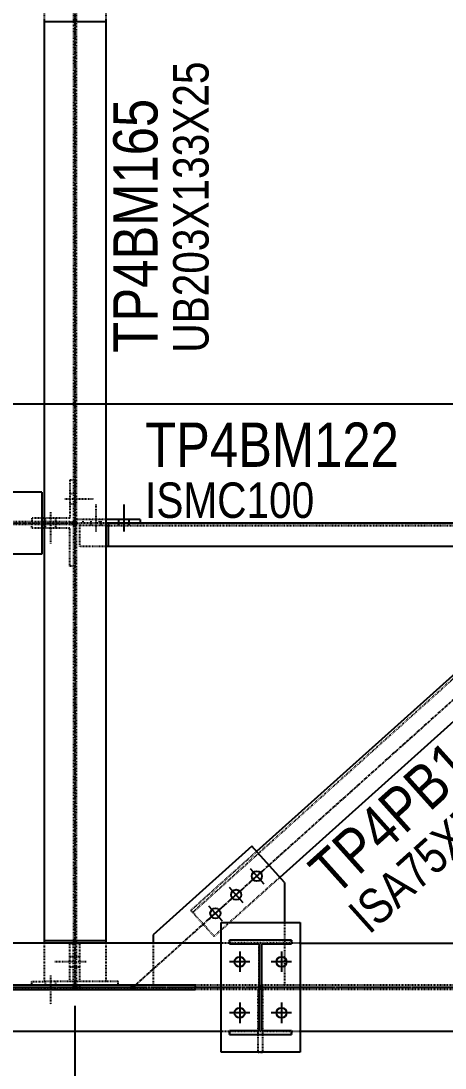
# Model space of a CAD drawing. Header units: millimetres. Extents: x 2102 to 21371, y 12217 to 26594.
# Drawn here: x 15116 to 16029, y 14147 to 16403 of the extents above; entities that cross this region are included whole.
import ezdxf

# ---------------------------------------------------------------- set-up
doc = ezdxf.new("R2010")
doc.units = ezdxf.units.MM
for name, pattern in [('CENTER', [12.7, 7.9375, -1.5875, 1.5875, -1.5875]), ('DXK_LINE_DOT2', [3.9198, 1.9599, -1.9599]), ('DXK_LINE_DOT5', [7.8785, 2.979, -0.9799, 0.9799, -0.9799, 0.9799, -0.9799])]:
    doc.linetypes.add(name, pattern=pattern)
for name, color, linetype in [('1', 7, 'Continuous'), ('2', 7, 'Continuous'), ('4', 7, 'Continuous'), ('6', 7, 'Continuous'), ('8', 7, 'Continuous')]:
    doc.layers.add(name, color=color, linetype=linetype)
doc.styles.add('Arial', font='arial.ttf', dxfattribs={"height": 0.2})
doc.styles.add('Arial Narrow', font='ARIALN.TTF', dxfattribs={"height": 0.2})

# ---------------------------------------------------------------- blocks, each defined once
blk = doc.blocks.new('GridLine-116860372-116905 - 114867')
at = {"layer": '2', "color": 7, "linetype": 'DXK_LINE_DOT5'}
blk.add_line((2535.4, 12570.8), (24512.1, 12570.8), dxfattribs=at)
blk = doc.blocks.new('Part-116860372-114923 - 114867')
at = {"layer": '1', "color": 6, "linetype": 'DXK_LINE_DOT2'}
for p, q in [((18431.8, 12689.6), (18219.3, 12689.6)), ((19818.1, 12576.7), (9958.1, 12576.7)), ((19818.1, 12565), (9958.1, 12565)), ((18431.8, 12452.1), (18219.3, 12452.1))]:
    blk.add_line(p, q, dxfattribs=at)
at = {"layer": '2', "color": 2, "linetype": 'Continuous'}
for p, q in [((18219.3, 12689.6), (14994.3, 12689.6)), ((18431.8, 12689.6), (19818.1, 12689.6)), ((18219.3, 12452.1), (14994.3, 12452.1)), ((19818.1, 12452.1), (18431.8, 12452.1))]:
    blk.add_line(p, q, dxfattribs=at)
at = {"layer": '4', "color": 4, "linetype": 'CENTER'}
blk.add_line((9575.6, 12570.8), (20200.6, 12570.8), dxfattribs=at)
blk = doc.blocks.new('Part-116860372-114927 - 114867')
at = {"layer": '4', "linetype": 'Continuous'}
blk.add_hatch(color=4, dxfattribs=at).paths.add_polyline_path([(18325.6, 12565.8, -1), (18325.6, 12575.8, -1)])
at = {"layer": '1', "color": 6, "linetype": 'DXK_LINE_DOT2'}
for p, q in [((18242.3, 12688.1), (18242.3, 12697.8)), ((18242.3, 12697.8), (18408.8, 12697.8)), ((18408.8, 12697.8), (18408.8, 12688.1)), ((18322, 12688.1), (18242.3, 12688.1)), ((18322, 12453.6), (18322, 12688.1)), ((18329.1, 12453.6), (18329.1, 12688.1)), ((18329.1, 12688.1), (18408.8, 12688.1)), ((18242.3, 12443.8), (18242.3, 12453.6)), ((18322, 12453.6), (18242.3, 12453.6)), ((18242.3, 12443.8), (18408.8, 12443.8)), ((18408.8, 12453.6), (18329.1, 12453.6)), ((18408.8, 12453.6), (18408.8, 12443.8))]:
    blk.add_line(p, q, dxfattribs=at)
at = {"layer": '2', "color": 2, "linetype": 'Continuous'}
for p, q in [((18242.3, 12697.8), (18242.3, 12697.8)), ((18408.8, 12697.8), (18242.3, 12697.8)), ((18242.3, 12697.8), (18242.3, 12688.1)), ((18408.8, 12697.8), (18408.8, 12697.8)), ((18408.8, 12688.1), (18408.8, 12697.8)), ((18242.3, 12688.1), (18242.3, 12688.1)), ((18242.3, 12688.1), (18322, 12688.1)), ((18322, 12688.1), (18322, 12688.1)), ((18322, 12688.1), (18322, 12453.6)), ((18329.1, 12688.1), (18329.1, 12688.1)), ((18329.1, 12453.6), (18329.1, 12688.1)), ((18329.1, 12688.1), (18408.8, 12688.1)), ((18408.8, 12688.1), (18408.8, 12688.1)), ((18242.3, 12453.6), (18242.3, 12453.6)), ((18322, 12453.6), (18242.3, 12453.6)), ((18242.3, 12453.6), (18242.3, 12443.8)), ((18242.3, 12443.8), (18242.3, 12443.8)), ((18242.3, 12443.8), (18408.8, 12443.8)), ((18322, 12453.6), (18322, 12453.6)), ((18329.1, 12453.6), (18329.1, 12453.6)), ((18408.8, 12453.6), (18329.1, 12453.6)), ((18408.8, 12453.6), (18408.8, 12453.6)), ((18408.8, 12443.8), (18408.8, 12453.6)), ((18408.8, 12443.8), (18408.8, 12443.8))]:
    blk.add_line(p, q, dxfattribs=at)
at = {"layer": '4', "color": 4, "linetype": 'CENTER'}
blk.add_line((18325.6, 12570.8), (18325.6, 12570.8), dxfattribs=at)
at = {"layer": '4', "color": 4, "linetype": 'Continuous'}
blk.add_circle((18325.6, 12570.8), 5, dxfattribs=at)
blk = doc.blocks.new('Part-116860372-114996 - 114867')
at = {"layer": '4', "linetype": 'Continuous'}
for points in [[(17825.6, 15315.8, -1), (17825.6, 15325.8, -1)], [(17825.6, 12565.8, -1), (17825.6, 12575.8, -1)]]:
    blk.add_hatch(color=4, dxfattribs=at).paths.add_polyline_path(points)
at = {"layer": '1', "color": 6, "linetype": 'DXK_LINE_DOT2'}
for p, q in [((17742.3, 15303.4), (17742.3, 15177.7)), ((17908.8, 15303.4), (17742.3, 15303.4)), ((17822, 15303.4), (17822, 13817.3)), ((17829.1, 15303.4), (17829.1, 15177.7)), ((17908.8, 15303.4), (17908.8, 15177.7)), ((17829.1, 15171.5), (17829.1, 12695.8)), ((17822, 13817.3), (17822, 12695.8)), ((17742.3, 12689.6), (17742.3, 12586.7)), ((17822, 12586.7), (17822, 12689.6)), ((17829.1, 12689.6), (17829.1, 12586.7)), ((17908.8, 12689.6), (17908.8, 12586.7)), ((17908.8, 12586.7), (17742.3, 12586.7))]:
    blk.add_line(p, q, dxfattribs=at)
at = {"layer": '2', "color": 2, "linetype": 'Continuous'}
for p, q in [((17742.3, 15177.7), (17742.3, 12689.6)), ((17822, 15177.7), (17822, 15171.5)), ((17829.1, 15177.7), (17829.1, 15171.5)), ((17908.8, 15177.7), (17908.8, 12689.6)), ((17908.8, 15171.5), (17742.3, 15171.5)), ((17908.8, 12695.8), (17742.3, 12695.8)), ((17822, 12695.8), (17822, 12689.6)), ((17829.1, 12695.8), (17829.1, 12689.6))]:
    blk.add_line(p, q, dxfattribs=at)
at = {"layer": '4', "color": 4, "linetype": 'CENTER'}
blk.add_line((17825.6, 15320.8), (17825.6, 12570.8), dxfattribs=at)
at = {"layer": '4', "color": 4, "linetype": 'Continuous'}
for centre in [(17825.6, 15320.8), (17825.6, 12570.8)]:
    blk.add_circle(centre, 5, dxfattribs=at)
blk = doc.blocks.new('Part-116860372-115020 - 114867')
at = {"layer": '4', "linetype": 'Continuous'}
for points in [[(16454.3, 13815.8, -1), (16454.3, 13825.8, -1)], [(17825.6, 13815.8, -1), (17825.6, 13825.8, -1)]]:
    blk.add_hatch(color=4, dxfattribs=at).paths.add_polyline_path(points)
at = {"layer": '1', "color": 6, "linetype": 'DXK_LINE_DOT2'}
for p, q in [((17356.8, 13904.1), (16919.3, 13904.1)), ((16467.9, 13824.4), (16467.9, 13817.3)), ((16537.6, 13824.4), (16467.9, 13824.4)), ((17736.1, 13824.4), (16543.8, 13824.4)), ((17812, 13824.4), (17742.3, 13824.4)), ((17812, 13824.4), (17812, 13817.3)), ((16537.6, 13817.3), (16467.9, 13817.3)), ((17736.1, 13817.3), (16543.8, 13817.3)), ((17812, 13817.3), (17742.3, 13817.3)), ((17356.8, 13737.6), (16919.3, 13737.6))]:
    blk.add_line(p, q, dxfattribs=at)
at = {"layer": '2', "color": 2, "linetype": 'Continuous'}
for p, q in [((16543.8, 13904.1), (16543.8, 13737.6)), ((16919.3, 13904.1), (16543.8, 13904.1)), ((17736.1, 13904.1), (17356.8, 13904.1)), ((17736.1, 13904.1), (17736.1, 13737.6)), ((16543.8, 13824.4), (16537.6, 13824.4)), ((17742.3, 13824.4), (17736.1, 13824.4)), ((16543.8, 13817.3), (16537.6, 13817.3)), ((17742.3, 13817.3), (17736.1, 13817.3)), ((16919.3, 13737.6), (16543.8, 13737.6)), ((17736.1, 13737.6), (17356.8, 13737.6))]:
    blk.add_line(p, q, dxfattribs=at)
at = {"layer": '4', "color": 4, "linetype": 'CENTER'}
blk.add_line((16454.3, 13820.8), (17825.6, 13820.8), dxfattribs=at)
at = {"layer": '4', "color": 4, "linetype": 'Continuous'}
for centre in [(16454.3, 13820.8), (17825.6, 13820.8)]:
    blk.add_circle(centre, 5, dxfattribs=at)
blk = doc.blocks.new('Part-116860372-115024 - 114867')
at = {"layer": '4', "linetype": 'Continuous'}
for points in [[(17825.6, 13815.8, -1), (17825.6, 13825.8, -1)], [(19200.6, 13815.8, -1), (19200.6, 13825.8, -1)]]:
    blk.add_hatch(color=4, dxfattribs=at).paths.add_polyline_path(points)
at = {"layer": '1', "color": 6, "linetype": 'DXK_LINE_DOT2'}
for p, q in [((17839.1, 13758.3), (17839.1, 13820.8)), ((17915.1, 13820.8), (17839.1, 13820.8)), ((19187, 13820.8), (19111.1, 13820.8)), ((19187, 13758.3), (19187, 13820.8)), ((17908.8, 13814.6), (17839.1, 13814.6)), ((17915.1, 13814.6), (19111.1, 13814.6)), ((19187, 13814.6), (19117.3, 13814.6)), ((17908.8, 13758.3), (17839.1, 13758.3)), ((19187, 13758.3), (19117.3, 13758.3))]:
    blk.add_line(p, q, dxfattribs=at)
at = {"layer": '2', "color": 2, "linetype": 'Continuous'}
for p, q in [((19111.1, 13820.8), (17915.1, 13820.8)), ((17915.1, 13820.8), (17915.1, 13758.3)), ((19111.1, 13820.8), (19111.1, 13758.3)), ((17908.8, 13814.6), (17915.1, 13814.6)), ((19117.3, 13814.6), (19111.1, 13814.6)), ((19117.3, 13758.3), (17908.8, 13758.3))]:
    blk.add_line(p, q, dxfattribs=at)
at = {"layer": '4', "color": 4, "linetype": 'CENTER'}
for p, q in [((17825.6, 13820.8), (17839.1, 13820.8)), ((17915.1, 13820.8), (19111.1, 13820.8)), ((19187, 13820.8), (19200.6, 13820.8))]:
    blk.add_line(p, q, dxfattribs=at)
at = {"layer": '4', "color": 4, "linetype": 'Continuous'}
for centre in [(17825.6, 13820.8), (19200.6, 13820.8)]:
    blk.add_circle(centre, 5, dxfattribs=at)
blk = doc.blocks.new('Part-116860372-115072 - 114867')
at = {"layer": '4', "linetype": 'Continuous'}
for points in [[(19200.6, 13659.6, -1), (19200.6, 13669.6, -1)], [(17981.8, 12565.8, -1), (17981.8, 12575.8, -1)]]:
    blk.add_hatch(color=4, dxfattribs=at).paths.add_polyline_path(points)
at = {"layer": '1', "color": 6, "linetype": 'DXK_LINE_DOT2'}
for p, q in [((19041, 13578.5), (18142.9, 12772.5)), ((19036, 13584), (18859.2, 13425.4)), ((19036, 13584), (19098.6, 13514.3)), ((19098.6, 13514.3), (18921.8, 13355.6)), ((18137.9, 12778.1), (18314.7, 12936.7)), ((18377.3, 12867), (18200.5, 12708.3)), ((18200.5, 12708.3), (18137.9, 12778.1))]:
    blk.add_line(p, q, dxfattribs=at)
at = {"layer": '2', "color": 2, "linetype": 'Continuous'}
for p, q in [((18859.2, 13425.4), (18314.7, 12936.7)), ((18921.8, 13355.6), (18377.3, 12867))]:
    blk.add_line(p, q, dxfattribs=at)
at = {"layer": '4', "color": 4, "linetype": 'CENTER'}
blk.add_line((17981.8, 12570.8), (19200.6, 13664.6), dxfattribs=at)
at = {"layer": '4', "color": 4, "linetype": 'Continuous'}
for centre in [(19200.6, 13664.6), (17981.8, 12570.8)]:
    blk.add_circle(centre, 5, dxfattribs=at)
blk = doc.blocks.new('Part-116860372-115235 - 114867')
at = {"layer": '1', "color": 6, "linetype": 'DXK_LINE_DOT2'}
for p, q in [((17839.1, 12689.2), (17829.1, 12689.2)), ((17839.1, 12586.7), (17839.1, 12689.2)), ((17829.1, 12586.7), (17829.1, 12576.7)), ((17941.6, 12586.7), (17908.8, 12586.7)), ((17941.6, 12576.7), (17941.6, 12586.7))]:
    blk.add_line(p, q, dxfattribs=at)
blk = doc.blocks.new('Part-116860372-115234 - 114867')
at = {"layer": '1', "color": 6, "linetype": 'DXK_LINE_DOT2'}
for p, q in [((17812, 12586.7), (17812, 12689.2)), ((17812, 12689.2), (17822, 12689.2)), ((17709.5, 12576.7), (17709.5, 12586.7)), ((17709.5, 12586.7), (17742.3, 12586.7)), ((17822, 12586.7), (17822, 12576.7))]:
    blk.add_line(p, q, dxfattribs=at)
blk = doc.blocks.new('Bolt-116860372-115236 - 114867')
at = {"layer": '1', "color": 1, "linetype": 'DXK_LINE_DOT2'}
for p, q in [((17855.4, 12639.2), (17770.4, 12639.2)), ((17822, 12653), (17812, 12653)), ((17829.1, 12653), (17822, 12653)), ((17839.1, 12653), (17829.1, 12653)), ((17822, 12625.5), (17812, 12625.5)), ((17829.1, 12625.5), (17822, 12625.5)), ((17839.1, 12625.5), (17829.1, 12625.5))]:
    blk.add_line(p, q, dxfattribs=at)
blk = doc.blocks.new('Bolt-116860372-115286 - 114867')
at = {"layer": '1', "color": 1, "linetype": 'DXK_LINE_DOT2'}
for p, q in [((17745.8, 12586.7), (17745.8, 12576.7)), ((17759.5, 12603), (17759.5, 12524.2)), ((17773.3, 12586.7), (17773.3, 12576.7)), ((17745.8, 12576.7), (17745.8, 12565)), ((17773.3, 12576.7), (17773.3, 12565))]:
    blk.add_line(p, q, dxfattribs=at)
blk = doc.blocks.new('Part-116860372-115293 - 114867')
at = {"layer": '1', "color": 6, "linetype": 'DXK_LINE_DOT2'}
for p, q in [((17709.5, 13807.3), (17709.5, 13817.3)), ((17736.1, 13807.3), (17709.5, 13807.3)), ((17736.1, 13817.3), (17742.3, 13817.3)), ((17812, 13807.3), (17742.3, 13807.3)), ((17812, 13817.3), (17822, 13817.3)), ((17812, 13704.8), (17812, 13807.3)), ((17822, 13704.8), (17812, 13704.8))]:
    blk.add_line(p, q, dxfattribs=at)
at = {"layer": '2', "color": 2, "linetype": 'Continuous'}
blk.add_line((17742.3, 13807.3), (17736.1, 13807.3), dxfattribs=at)
blk = doc.blocks.new('Part-116860372-115294 - 114867')
at = {"layer": '1', "color": 6, "linetype": 'DXK_LINE_DOT2'}
for p, q in [((17822, 13936.9), (17812, 13936.9)), ((17812, 13936.9), (17812, 13834.4)), ((17709.5, 13834.4), (17709.5, 13824.4)), ((17736.1, 13834.4), (17709.5, 13834.4)), ((17736.1, 13824.4), (17742.3, 13824.4)), ((17812, 13834.4), (17742.3, 13834.4)), ((17812, 13824.4), (17822, 13824.4))]:
    blk.add_line(p, q, dxfattribs=at)
at = {"layer": '2', "color": 2, "linetype": 'Continuous'}
blk.add_line((17742.3, 13834.4), (17736.1, 13834.4), dxfattribs=at)
blk = doc.blocks.new('Bolt-116860372-115295 - 114867')
at = {"layer": '1', "color": 1, "linetype": 'DXK_LINE_DOT2'}
for p, q in [((17759.5, 13850.6), (17759.5, 13765.6)), ((17745.8, 13834.4), (17745.8, 13824.4)), ((17745.8, 13824.4), (17745.8, 13817.3)), ((17773.3, 13834.4), (17773.3, 13824.4)), ((17773.3, 13824.4), (17773.3, 13817.3)), ((17745.8, 13817.3), (17745.8, 13807.3)), ((17773.3, 13817.3), (17773.3, 13807.3))]:
    blk.add_line(p, q, dxfattribs=at)
blk = doc.blocks.new('Bolt-116860372-115300 - 114867')
at = {"layer": '1', "color": 1, "linetype": 'DXK_LINE_DOT2'}
for p, q in [((17798.1, 13886.9), (17876.8, 13886.9)), ((17812, 13900.6), (17822, 13900.6)), ((17822, 13900.6), (17829.1, 13900.6)), ((17812, 13873.1), (17822, 13873.1)), ((17822, 13873.1), (17829.1, 13873.1))]:
    blk.add_line(p, q, dxfattribs=at)
blk = doc.blocks.new('Part-116860372-115659 - 114867')
at = {"layer": '1', "color": 6, "linetype": 'DXK_LINE_DOT2'}
for p, q in [((17908.8, 13830.8), (17829.1, 13830.8)), ((17847.9, 13820.8), (17847.9, 13830.8)), ((17891.6, 13820.8), (17891.6, 13830.8))]:
    blk.add_line(p, q, dxfattribs=at)
at = {"layer": '2', "color": 2, "linetype": 'Continuous'}
for p, q in [((18001.6, 13830.8), (17908.8, 13830.8)), ((17915.1, 13820.8), (17908.8, 13820.8)), ((18001.6, 13830.8), (18001.6, 13820.8))]:
    blk.add_line(p, q, dxfattribs=at)
blk = doc.blocks.new('Bolt-116860372-115660 - 114867')
at = {"layer": '1', "color": 1, "linetype": 'DXK_LINE_DOT2'}
for p, q in [((17882.9, 13798.3), (17882.9, 13870.8)), ((17869.1, 13820.8), (17869.1, 13830.8)), ((17869.1, 13814.6), (17869.1, 13820.8)), ((17896.6, 13820.8), (17896.6, 13830.8)), ((17896.6, 13814.6), (17896.6, 13820.8))]:
    blk.add_line(p, q, dxfattribs=at)
at = {"layer": '2', "color": 1, "linetype": 'Continuous'}
for p, q in [((17957.9, 13798.3), (17957.9, 13870.8)), ((17944.1, 13820.8), (17944.1, 13830.8)), ((17944.1, 13814.6), (17944.1, 13820.8)), ((17971.6, 13820.8), (17971.6, 13830.8)), ((17971.6, 13814.6), (17971.6, 13820.8))]:
    blk.add_line(p, q, dxfattribs=at)
blk = doc.blocks.new('Part-116860372-116142 - 114867')
at = {"layer": '1', "color": 6, "linetype": 'DXK_LINE_DOT2'}
for p, q in [((18389.8, 12745.8), (18389.8, 12576.7)), ((18036.4, 12689.6), (18036.4, 12576.7))]:
    blk.add_line(p, q, dxfattribs=at)
at = {"layer": '2', "color": 2, "linetype": 'Continuous'}
for p, q in [((18302.2, 12950.7), (18036.4, 12712.2)), ((18389.8, 12853), (18302.2, 12950.7)), ((18389.8, 12853), (18389.8, 12745.8)), ((18036.4, 12712.2), (18036.4, 12689.6))]:
    blk.add_line(p, q, dxfattribs=at)
blk = doc.blocks.new('Bolt-116860372-116143 - 114867')
at = {"layer": '2', "color": 1, "linetype": 'Continuous'}
for p, q in [((18336, 12888.7), (18295.1, 12851.9)), ((18297.1, 12890.8), (18333.9, 12849.8)), ((18280.2, 12838.6), (18239.2, 12801.8)), ((18241.3, 12840.7), (18278.1, 12799.7)), ((18224.3, 12788.5), (18183.4, 12751.8)), ((18185.5, 12790.6), (18222.2, 12749.7))]:
    blk.add_line(p, q, dxfattribs=at)
for centre in [(18315.5, 12870.3), (18259.7, 12820.2), (18203.9, 12770.1)]:
    blk.add_circle(centre, 13.7, dxfattribs=at)
blk = doc.blocks.new('Part-116860372-116863 - 114867')
at = {"layer": '2', "color": 2, "linetype": 'Continuous'}
for p, q in [((18219.3, 12745.8), (18431.8, 12745.8)), ((18219.3, 12395.8), (18219.3, 12745.8)), ((18431.8, 12745.8), (18431.8, 12395.8)), ((18431.8, 12395.8), (18219.3, 12395.8))]:
    blk.add_line(p, q, dxfattribs=at)
blk = doc.blocks.new('Bolt-116860372-116864 - 114867')
at = {"layer": '2', "color": 1, "linetype": 'Continuous'}
for p, q in [((18269.3, 12667.1), (18269.3, 12612.1)), ((18381.8, 12667.1), (18381.8, 12612.1)), ((18296.8, 12639.6), (18241.8, 12639.6)), ((18409.3, 12639.6), (18354.3, 12639.6)), ((18269.3, 12529.6), (18269.3, 12474.6)), ((18381.8, 12529.6), (18381.8, 12474.6)), ((18296.8, 12502.1), (18241.8, 12502.1)), ((18409.3, 12502.1), (18354.3, 12502.1))]:
    blk.add_line(p, q, dxfattribs=at)
for centre in [(18269.3, 12639.6), (18381.8, 12639.6), (18269.3, 12502.1), (18381.8, 12502.1)]:
    blk.add_circle(centre, 13.7, dxfattribs=at)
blk = doc.blocks.new('Part-116860372-116881 - 114867')
at = {"layer": '2', "color": 2, "linetype": 'Continuous'}
for p, q in [((17640.6, 12577.1), (18149.3, 12577.1)), ((17640.6, 12577.1), (17640.6, 12564.6)), ((17640.6, 12564.6), (18149.3, 12564.6)), ((17838.5, 12564.6), (17838.5, 12577.1)), ((18149.3, 12577.1), (18149.3, 12564.6))]:
    blk.add_line(p, q, dxfattribs=at)
blk = doc.blocks.new('Part-116860372-116899 - 114867')
at = {"layer": '1', "color": 6, "linetype": 'DXK_LINE_DOT2'}
for p, q in [((18319.3, 12395.8), (18319.3, 12565)), ((18331.8, 12395.8), (18331.8, 12565)), ((18331.8, 12546.2), (18319.3, 12546.2)), ((18319.3, 12395.8), (18331.8, 12395.8))]:
    blk.add_line(p, q, dxfattribs=at)
blk = doc.blocks.new('StraightDimension-116860372-125378 - 114867')
at = {"layer": '6', "color": 3, "linetype": 'Continuous'}
for p, q in [((16454.3, 12520.8), (16454.3, 11044.4)), ((17825.6, 12520.8), (17825.6, 11044.4)), ((16484.3, 11194.4), (16424.3, 11134.4)), ((17795.6, 11134.4), (17855.6, 11194.4)), ((16454.3, 11164.4), (17825.6, 11164.4))]:
    blk.add_line(p, q, dxfattribs=at)
at = {"color": 0}
blk.add_wipeout([(17392.3, 11179.4), (17392.3, 11389.4), (16887.6, 11389.4), (16887.6, 11179.4)], dxfattribs=at).dxf.layer = '6'
at = {"layer": '6', "color": 7, "style": 'Arial'}
blk.add_text('1097', height=143.26, dxfattribs=at).set_placement((16917.6, 11209.4))
blk = doc.blocks.new('StraightDimension-116860372-125377 - 114867')
at = {"layer": '6', "color": 3, "linetype": 'Continuous'}
for p, q in [((17825.6, 12520.8), (17825.6, 11044.4)), ((19200.6, 12520.8), (19200.6, 11044.4)), ((17855.6, 11194.4), (17795.6, 11134.4)), ((19170.6, 11134.4), (19230.6, 11194.4)), ((17825.6, 11164.4), (19200.6, 11164.4))]:
    blk.add_line(p, q, dxfattribs=at)
at = {"color": 0}
blk.add_wipeout([(18765.4, 11179.4), (18765.4, 11389.4), (18260.7, 11389.4), (18260.7, 11179.4)], dxfattribs=at).dxf.layer = '6'
at = {"layer": '6', "color": 7, "style": 'Arial'}
blk.add_text('1100', height=143.26, dxfattribs=at).set_placement((18290.7, 11209.4))
blk = doc.blocks.new('StraightDimension-116860372-128629 - 114867')
at = {"layer": '6', "color": 3, "linetype": 'Continuous'}
blk.add_line((17138.1, 14142.6), (22013, 14142.6), dxfattribs=at)
blk = doc.blocks.new('Mark-116860372-129795 - 114867')
at = {"color": 0}
for points in [[(18699.5, 13972.6), (18699.5, 14097.6), (18014.4, 14097.6), (18014.4, 13972.6)], [(18471.2, 13835.1), (18471.2, 13935.1), (18014.4, 13935.1), (18014.4, 13835.1)]]:
    blk.add_wipeout(points, dxfattribs=at).dxf.layer = '8'
for points in [[(18699.5, 13972.6), (18699.5, 14097.6), (18014.4, 14097.6), (18014.4, 13972.6)], [(18471.2, 13835.1), (18471.2, 13935.1), (18014.4, 13935.1), (18014.4, 13835.1)]]:
    blk.add_wipeout(points, dxfattribs=at).dxf.layer = '8'
at = {"layer": '8', "color": 7, "style": 'Arial Narrow'}
for s, height, p in [('TP4BM122', 119.3, (18014.4, 13972.6)), ('ISMC100', 95.44, (18014.4, 13835.1))]:
    blk.add_text(s, height=height, dxfattribs=at).set_placement(p)
blk = doc.blocks.new('Mark-116860372-129779 - 114867')
at = {"color": 0}
for points in [[(18185.5, 15065.9), (18085.5, 15065.9), (18085.5, 14280.2), (18185.5, 14280.2)], [(18048, 14965.3), (17923, 14965.3), (17923, 14280.2), (18048, 14280.2)]]:
    blk.add_wipeout(points, dxfattribs=at).dxf.layer = '8'
for points in [[(18185.5, 15065.9), (18085.5, 15065.9), (18085.5, 14280.2), (18185.5, 14280.2)], [(18048, 14965.3), (17923, 14965.3), (17923, 14280.2), (18048, 14280.2)]]:
    blk.add_wipeout(points, dxfattribs=at).dxf.layer = '8'
at = {"layer": '8', "color": 7, "style": 'Arial Narrow'}
for s, height, p in [('UB203X133X25', 95.443, (18185.5, 14280.2)), ('TP4BM165', 119.3, (18048, 14280.2))]:
    blk.add_text(s, height=height, rotation=90.0002, dxfattribs=at).set_placement(p)
blk = doc.blocks.new('Mark-116860372-129857 - 114867')
at = {"color": 0}
blk.add_wipeout([(19018.9, 13255.7), (18935.4, 13348.7), (18442.6, 12906.4), (18526.1, 12813.4)], dxfattribs=at).dxf.layer = '8'
blk.add_wipeout([(19018.9, 13255.7), (18935.4, 13348.7), (18442.6, 12906.4), (18526.1, 12813.4)], dxfattribs=at).dxf.layer = '8'
blk.add_wipeout([(19084.8, 13130.1), (19018, 13204.5), (18551.1, 12785.5), (18617.9, 12711.1)], dxfattribs=at).dxf.layer = '8'
blk.add_wipeout([(19084.8, 13130.1), (19018, 13204.5), (18551.1, 12785.5), (18617.9, 12711.1)], dxfattribs=at).dxf.layer = '8'
at = {"layer": '8', "color": 7, "style": 'Arial Narrow'}
for s, height, p in [('TP4PB111', 119.3, (18526.1, 12813.4)), ('ISA75X75X6', 95.44, (18617.9, 12711.1))]:
    blk.add_text(s, height=height, rotation=41.9061, dxfattribs=at).set_placement(p)

msp = doc.modelspace()

# ---------------------------------------------------------------- block references
at = {"xscale": 0.8, "yscale": 0.8, "zscale": 0.8}
for name in ['Part-116860372-114996 - 114867', 'Part-116860372-115294 - 114867', 'Part-116860372-115020 - 114867', 'Bolt-116860372-115300 - 114867', 'Bolt-116860372-115295 - 114867', 'Bolt-116860372-115660 - 114867', 'Part-116860372-115024 - 114867', 'Part-116860372-115659 - 114867', 'Part-116860372-115293 - 114867', 'Part-116860372-115072 - 114867', 'Part-116860372-116142 - 114867', 'Bolt-116860372-116143 - 114867', 'Part-116860372-116863 - 114867', 'GridLine-116860372-116905 - 114867', 'Part-116860372-114927 - 114867', 'Part-116860372-114923 - 114867', 'Part-116860372-115234 - 114867', 'Part-116860372-115235 - 114867', 'Bolt-116860372-116864 - 114867', 'Bolt-116860372-115236 - 114867', 'Bolt-116860372-115286 - 114867', 'Part-116860372-116881 - 114867', 'Part-116860372-116899 - 114867']:
    msp.add_blockref(name, (971.5, 4264.2), dxfattribs=at)

# ---------------------------------------------------------------- next in the draw order: block references
for name in ['StraightDimension-116860372-128629 - 114867', 'Mark-116860372-129857 - 114867', 'StraightDimension-116860372-125378 - 114867']:
    msp.add_blockref(name, (971.5, 4264.2), dxfattribs=at)

# ---------------------------------------------------------------- next in the draw order: block references
for name in ['Mark-116860372-129779 - 114867', 'Mark-116860372-129795 - 114867', 'StraightDimension-116860372-125377 - 114867']:
    msp.add_blockref(name, (971.5, 4264.2), dxfattribs=at)

doc.saveas('drawing.dxf')
